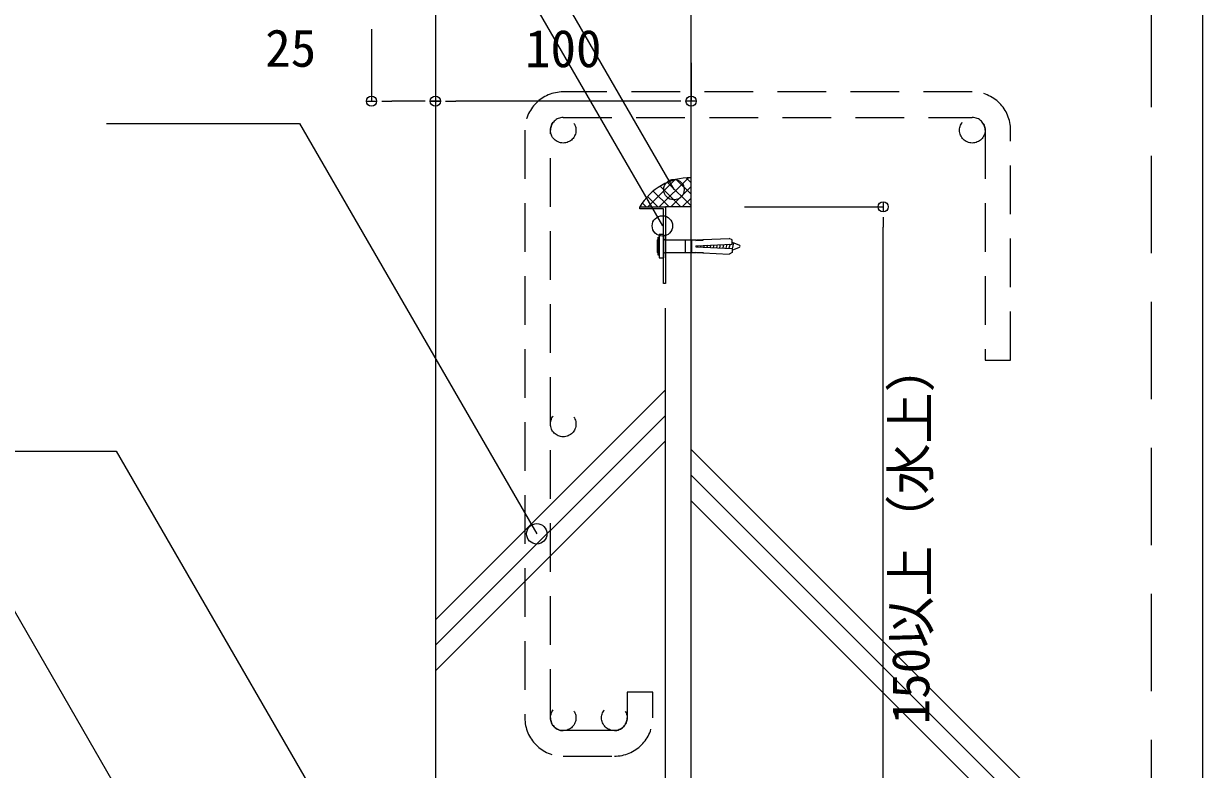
# Model space of a CAD drawing. Units: millimetres, scale not verified. Extents: x -1380 to 1380, y -955 to 955.
# Drawn here: x 139 to 600, y -200.2 to 91.8 of the extents above; entities that cross this region are included whole.
import ezdxf
from ezdxf.enums import TextEntityAlignment as Align

# ---------------------------------------------------------------- set-up
doc = ezdxf.new("R2010")
doc.units = ezdxf.units.MM
doc.header["$LTSCALE"] = 3
doc.linetypes.add('USER1', pattern=[19.05, 12.7, -6.35])
doc.linetypes.add('USER3', pattern=[9.525, 6.35, -3.175])
for name, color, linetype, lineweight in [('0-0_0', 7, 'Continuous', 9), ('0-1_HATCH', 9, 'Continuous', 18), ('0-3_KUTAI', 3, 'Continuous', 18), ('0-4_BOUSUI', 1, 'Continuous', 18), ('0-5_MOJI', 7, 'Continuous', 18), ('0-7_sunpo', 7, 'Continuous', 18), ('0-8_KANAMONO_SCREW', 4, 'Continuous', 18), ('0-B_KANAMONO', 4, 'Continuous', 18), ('0-C_TENSEN', 4, 'USER3', 18)]:
    doc.layers.add(name, color=color, linetype=linetype, lineweight=lineweight)
doc.styles.add('ＭＳ ゴシック', font='')
doc.styles.get('ＭＳ ゴシック').set_extended_font_data('MS Gothic')

# ---------------------------------------------------------------- blocks, each defined once
blk = doc.blocks.new('_DOT')
at = {"layer": '0-0_0'}
for p, q in [((-0.5, 0), (-1, 0)), ((0.25, 0), (-0.25, 0))]:
    blk.add_line(p, q, dxfattribs=at)
blk.add_circle((0, 0), 0.25, dxfattribs=at)

msp = doc.modelspace()

# ---------------------------------------------------------------- linework, layer by layer
at = {"layer": '0-1_HATCH'}
for p, q in [((390.021, -51.593), (300.021, -141.593)), ((390.021, -61.593), (300.021, -151.593)), ((390.021, -71.593), (300.021, -161.593)), ((600.021, -274.984), (400.021, -74.984)), ((600.021, -284.984), (400.021, -84.984)), ((600.021, -294.984), (400.021, -94.984))]:
    msp.add_line(p, q, dxfattribs=at)
at = {"layer": '0-3_KUTAI', "linetype": 'USER1'}
msp.add_line((580.021, 440.016), (580.021, -659.984), dxfattribs=at)
at = {"layer": '0-3_KUTAI'}
for p, q in [((600.021, 440.016), (600.021, -659.984)), ((400.021, -359.984), (400.021, 190.016)), ((300.021, 140.016), (300.021, -234.984))]:
    msp.add_line(p, q, dxfattribs=at)
at = {"layer": '0-4_BOUSUI'}
for p, q in [((383.112, 20.016), (393.703, 30.607)), ((387.602, 20.016), (398.99, 31.404)), ((395.958, 20.016), (387.882, 28.092)), ((400.021, 20.443), (390.848, 29.615)), ((392.092, 20.016), (400.021, 27.944)), ((400.021, 24.933), (394.213, 30.74)), ((400.021, 29.423), (398.087, 31.357)), ((386.978, 20.016), (382.958, 24.036)), ((391.468, 20.016), (385.26, 26.224)), ((396.582, 20.016), (400.021, 23.454)), ((382.488, 20.016), (380.972, 21.531)), ((400.021, 20.016), (390.021, 20.016))]:
    msp.add_line(p, q, dxfattribs=at)
msp.add_lwpolyline([(198.398, -349.984), (346.381, -349.984), (390.021, -306.345), (390.021, -19.684)], dxfattribs=at)
msp.add_arc((399.705, 8.72), 22.695, 89.20268, 150.15077, dxfattribs=at)
at = {"layer": '0-5_MOJI'}
for points in [[(147.375, 199.413), (293.658, 199.413), (393.335, 26.768)], [(140.565, 129.904), (321.078, 129.904), (388.82, 12.572)], [(171.457, 52.702), (246.93, 52.702), (339.676, -107.938)], [(125.225, -75.578), (175.225, -75.578), (323.962, -333.198)], [(70.787, -113.106), (120.787, -113.106), (193.223, -238.569)]]:
    msp.add_lwpolyline(points, dxfattribs=at)
for centre in [(393.335, 26.768), (388.82, 12.572), (339.676, -107.938)]:
    msp.add_circle(centre, 4, dxfattribs=at)
at = {"layer": '0-7_sunpo'}
for p, q in [((275.021, 89.516), (275.021, 61.384)), ((300.021, 76.384), (300.021, 61.384)), ((300.021, 76.384), (300.021, 61.384)), ((400.021, 76.384), (400.021, 61.384)), ((292.021, 61.384), (283.021, 61.384)), ((392.021, 61.384), (308.021, 61.384)), ((420.962, 20.016), (475.14, 20.016)), ((475.14, -226.984), (475.14, 12.016))]:
    msp.add_line(p, q, dxfattribs=at)
at = {"layer": '0-8_KANAMONO_SCREW'}
for p, q in [((387.138, 8.157), (386.929, 7.116)), ((386.929, 2.116), (386.929, 7.116)), ((387.138, 1.074), (387.138, 8.157)), ((387.138, 8.157), (387.554, 8.157)), ((387.554, 9.199), (387.554, 0.032)), ((389.221, 9.199), (387.554, 9.199)), ((389.221, 9.199), (389.221, 7.949)), ((389.221, 7.949), (389.221, 1.282)), ((390.054, 7.116), (401.877, 7.116)), ((397.71, 7.116), (397.71, 2.116)), ((400.21, 7.116), (400.21, 2.116)), ((401.886, 6.907), (401.877, 7.116)), ((401.877, 4.824), (416.044, 5.449)), ((401.877, 4.824), (401.877, 4.407)), ((401.886, 6.907), (404.8, 7.036)), ((402.085, 7.125), (404.583, 7.235)), ((402.094, 6.917), (402.085, 7.125)), ((402.615, 4.857), (402.495, 4.38)), ((403.879, 4.912), (403.732, 4.325)), ((404.592, 7.027), (404.583, 7.235)), ((404.791, 7.244), (414.895, 7.69)), ((404.8, 7.036), (404.791, 7.244)), ((405.142, 4.968), (404.968, 4.271)), ((406.406, 5.024), (406.205, 4.216)), ((407.67, 5.08), (407.441, 4.162)), ((408.934, 5.135), (408.677, 4.107)), ((410.198, 5.191), (409.914, 4.053)), ((411.462, 5.247), (411.15, 3.998)), ((412.726, 5.303), (412.386, 3.944)), ((413.99, 5.358), (413.623, 3.889)), ((415.254, 5.414), (414.859, 3.835)), ((416.044, 6.21), (418.964, 5.001)), ((416.641, 5.963), (416.044, 3.573)), ((386.929, 2.116), (387.138, 1.074)), ((387.554, 1.074), (387.138, 1.074)), ((387.554, 0.032), (389.221, 0.032)), ((389.221, 1.282), (389.221, 0.032)), ((390.054, 2.116), (401.877, 2.116)), ((401.877, 4.407), (416.044, 3.782)), ((401.886, 2.324), (401.877, 2.116)), ((401.886, 2.324), (404.8, 2.195)), ((402.094, 2.315), (402.085, 2.106)), ((402.085, 2.106), (404.583, 1.996)), ((404.592, 2.204), (404.583, 1.996)), ((404.8, 2.195), (404.791, 1.987)), ((404.791, 1.987), (414.895, 1.541)), ((416.044, 2.116), (414.895, 1.541)), ((416.044, 3.021), (418.964, 4.231)), ((416.044, 3.782), (416.044, 2.116))]:
    msp.add_line(p, q, dxfattribs=at)
msp.add_lwpolyline([(416.044, 5.449), (416.044, 7.116), (414.895, 7.69)], dxfattribs=at)
for centre, radius, start, end in [((390.054, 7.949), 0.833, 180, 270), ((418.804, 4.616), 0.417, 292.5, 67.5), ((390.054, 1.282), 0.833, 90, 180)]:
    msp.add_arc(centre, radius, start, end, dxfattribs=at)
at = {"layer": '0-B_KANAMONO'}
msp.add_lwpolyline([(390.021, 20.016), (390.021, -9.984), (389.221, -9.984), (389.221, 19.216), (380.021, 19.216), (380.021, 20.016)], close=True, dxfattribs=at)
at = {"layer": '0-C_TENSEN'}
for p, q in [((510.019, 65.016), (350.019, 65.016)), ((350.019, 55.016), (510.019, 55.016)), ((335.019, 50.016), (335.019, -179.984)), ((345.019, -179.984), (345.019, 50.016)), ((370.019, -184.984), (350.019, -184.984)), ((350.019, -194.984), (370.019, -194.984))]:
    msp.add_line(p, q, dxfattribs=at)
for points in [[(515.019, 50.016), (515.019, -39.984), (525.019, -39.984), (525.019, 50.016)], [(385.019, -179.984), (385.019, -169.984), (375.019, -169.984), (375.019, -179.984)]]:
    msp.add_lwpolyline(points, dxfattribs=at)
for centre in [(350.019, 50.016), (510.019, 50.016), (350.019, -64.984), (350.019, -179.984), (370.019, -179.984)]:
    msp.add_circle(centre, 5, dxfattribs=at)
for centre, radius, start, end in [((350.019, 50.016), 15, 90, 180), ((510.019, 50.016), 15, 0, 90), ((350.019, 50.016), 5, 90, 180), ((510.019, 50.016), 5, 0, 90), ((350.019, -179.984), 15, 180, 270), ((350.019, -179.984), 5, 180, 270), ((370.019, -179.984), 15, 270, 360), ((370.019, -179.984), 5, 270, 360)]:
    msp.add_arc(centre, radius, start, end, dxfattribs=at)

# ---------------------------------------------------------------- block references
at = {"layer": '0-7_sunpo', "xscale": 8, "yscale": 8}
for p, rotation in [((275.021, 61.384), 180), ((300.021, 61.384), 180), ((475.14, 20.016), 90)]:
    msp.add_blockref('_DOT', p, dxfattribs=dict(at, rotation=rotation))
for p in [(300.021, 61.384), (400.021, 61.384)]:
    msp.add_blockref('_DOT', p, dxfattribs=at)

# ---------------------------------------------------------------- texts
at = {"layer": '0-7_sunpo', "style": 'ＭＳ ゴシック'}
for s, p in [('25', (233.466, 70.447)), ('100', (335.076, 70.291))]:
    msp.add_text(s, height=14.66, dxfattribs=at).set_placement(p, align=Align.BOTTOM_LEFT)
msp.add_text('150以上（水上）', height=14.66, rotation=90, dxfattribs=at).set_placement((497.612, -182.484), align=Align.BOTTOM_LEFT)

doc.saveas('drawing.dxf')
